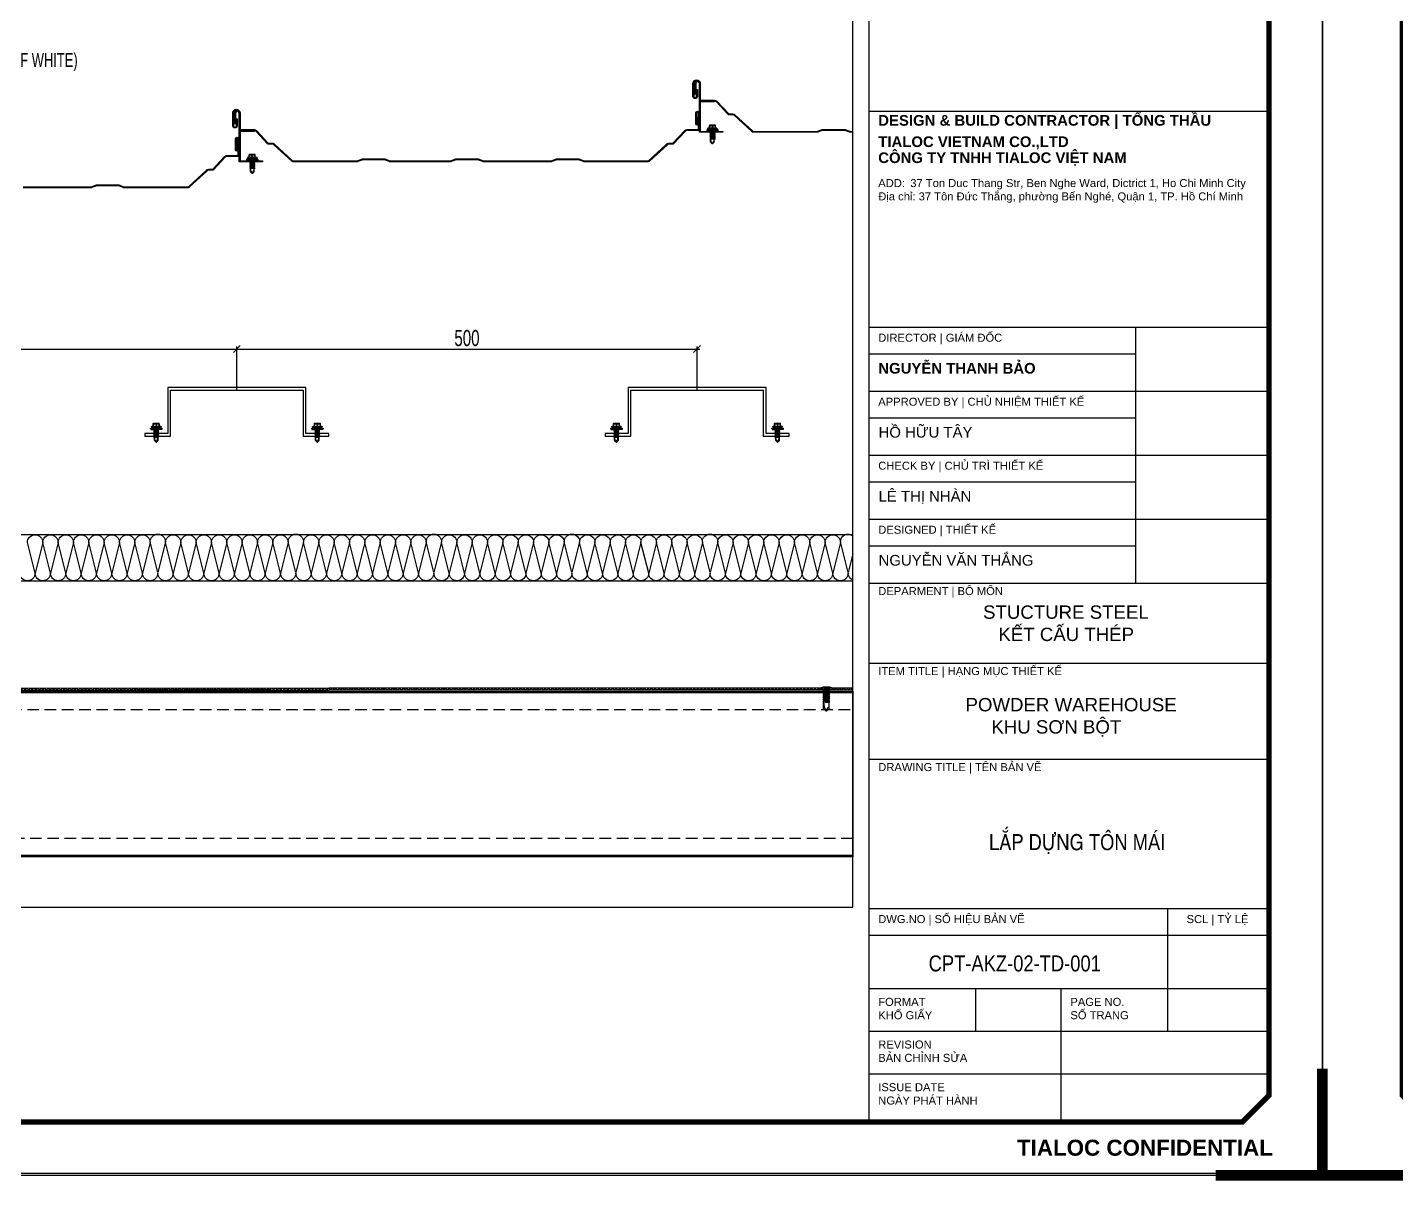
# Model space of a CAD drawing. Header units: inches. Extents: x 340055 to 349452, y -34649 to -30845.
# Drawn here: x 342519.6 to 342817.2, y -32250.6 to -31999.9 of the extents above; entities that cross this region are included whole.
import ezdxf
from ezdxf.enums import TextEntityAlignment as Align

# ---------------------------------------------------------------- set-up
doc = ezdxf.new("R2010")
doc.units = ezdxf.units.IN
doc.header["$MEASUREMENT"] = 0
doc.linetypes.add('HIDDEN', pattern=[0.375, 0.25, -0.125])
for name, color, linetype in [('0 @ 1', 7, 'Continuous'), ('3', 3, 'Continuous'), ('FLAT BAR', 1, 'Continuous'), ('NET IN', 3, 'Continuous'), ('STRUCTURE', 1, 'Continuous')]:
    doc.layers.add(name, color=color, linetype=linetype)
doc.layers.add('Cover text', color=7, linetype='Continuous', true_color=0x52370f)
for name, color, linetype, lineweight in [('TEXT @ 1', 7, 'Continuous', 20), ('TL-TIILE BLOCK A2$0$TL-TITLE BLOCK - TEXT @ 1', 7, 'Continuous', 25), ('TL-TIILE BLOCK A2$0$TL-TITLE BLOCK 1', 7, 'Continuous', 50), ('TL-TIILE BLOCK A2$0$TL-TITLE BLOCK 2', 7, 'Continuous', 25)]:
    doc.layers.add(name, color=color, linetype=linetype, lineweight=lineweight)
doc.styles.add('ST1H', font='vnshxh.shx', dxfattribs={"width": 0.7})
doc.styles.add('TIEU DE', font='', dxfattribs={"width": 0.8})
doc.styles.add('TL-TIILE BLOCK A2$0$MEP-TEXT T.BLOCK 1', font='arial.ttf', dxfattribs={"height": 1.5})
doc.styles.add('TL-TIILE BLOCK A2$0$MEP-TEXT T.BLOCK 2', font='arial.ttf')
doc.styles.add('TL-TIILE BLOCK A2$0$MEP-TEXT T.BLOCK 3', font='arial.ttf', dxfattribs={"height": 3})
doc.styles.get('TIEU DE').set_extended_font_data('.VnArial NarrowH')
doc.dimstyles.new('5', dxfattribs={"dimtxt": 3.5, "dimasz": 1.5, "dimexe": 0.6, "dimexo": 0, "dimtad": 1, "dimdec": 0, "dimlfac": 5, "dimzin": 0, "dimdsep": 46, "dimtxsty": 'ST1H', "dimblk": 'OBLIQUE', "dimcen": 1, "dimdle": 0.6, "dimclrd": 8, "dimclre": 8, "dimclrt": 3, "dimadec": 0, "dimazin": 0, "dimtfac": 1, "dimtdec": 0, "dimtix": 1, "dimtofl": 0, "dimtmove": 0, "dimatfit": 3, "dimfxl": 0, "dimtolj": 1, "dimtzin": 0, "dimlwd": -1, "dimlwe": -1, "dimarcsym": 0})

# ---------------------------------------------------------------- blocks, each defined once
blk = doc.blocks.new('kt kien truc 1')
at = {"layer": 'Defpoints', "color": 8}
blk.add_lwpolyline([(0, 0), (594, 0), (594, 420), (0, 420)], close=True, dxfattribs=at)
at = {"layer": 'Defpoints', "color": 8, "const_width": 2}
for points in [[(0, 20), (0, 0), (20, 0)], [(594, 20), (594, 0), (574, 0)]]:
    blk.add_lwpolyline(points, dxfattribs=at)
at = {"layer": 'TL-TIILE BLOCK A2$0$TL-TITLE BLOCK 1', "const_width": 1}
blk.add_lwpolyline([(20, 10), (579, 10), (584, 15), (584, 405), (579, 410), (20, 410), (15, 405), (15, 15)], close=True, dxfattribs=at)
at = {"layer": 'TL-TIILE BLOCK A2$0$TL-TITLE BLOCK 2'}
for p, q in [((509, 410), (509, 10)), ((509, 199.5), (584, 199.5)), ((509, 159), (584, 159)), ((559, 159), (559, 111)), ((509, 154), (559, 154)), ((509, 147), (584, 147)), ((509, 142), (559, 142)), ((509, 135), (584, 135)), ((509, 130), (559, 130)), ((509, 123), (584, 123)), ((509, 118), (559, 118)), ((509, 111), (584, 111)), ((509, 96), (584, 96)), ((509, 78), (584, 78)), ((509, 50), (584, 50)), ((565, 50), (565, 27)), ((509, 45), (584, 45)), ((509, 35), (584, 35)), ((529, 35), (529, 27)), ((545, 35), (545, 10)), ((509, 27), (584, 27)), ((509, 19), (584, 19))]:
    blk.add_line(p, q, dxfattribs=at)
at = {"layer": '0 @ 1', "attachment_point": 1}
for s, width, insert, char_height, style in [('\\pt10;{\\fArial|b1|i0|c0|p34;NGUYỄN THANH BẢO}', 32.1571, (510.79, 152.31), 2, 'TL-TIILE BLOCK A2$0$MEP-TEXT T.BLOCK 2'), ('\\pt15;{\\fArial|b1|i0|c0|p34;TIALOC CONFIDENTIAL}', 49.3859, (536.78, 6.67), 3, 'TL-TIILE BLOCK A2$0$MEP-TEXT T.BLOCK 3')]:
    blk.add_mtext_dynamic_manual_height_columns(s, width=width, gutter_width=12.5, heights=[0], dxfattribs=dict(at, insert=insert, char_height=char_height, style=style))
at = {"layer": 'TEXT @ 1', "attachment_point": 1, "style": 'TL-TIILE BLOCK A2$0$MEP-TEXT T.BLOCK 1'}
for s, width, insert, char_height in [('{\\C1;HỒ HỮU TÂY}', 50.8254, (510.84, 140.31), 2), ('{\\C1;LÊ THỊ NHÀN}', 50.8254, (510.84, 128.31), 2), ('{\\C1;NGUYỄN VĂN THẮNG}', 50.8254, (510.84, 116.31), 2), ('\\pi10.02899;{\\C1;STUCTURE STEEL \\P\\pi12.90587;KẾT CẤU THÉP}', 50.8254, (520.39, 106.84), 2.5), ('\\pi10.78205;{\\C1;POWDER WAREHOUSE\\P     KHU SƠN BỘT}', 64.0147, (516.35, 89.49), 2.5)]:
    blk.add_mtext_dynamic_manual_height_columns(s, width=width, gutter_width=15, heights=[0], dxfattribs=dict(at, insert=insert, char_height=char_height))
at = {"layer": 'TL-TIILE BLOCK A2$0$TL-TITLE BLOCK - TEXT @ 1', "attachment_point": 1}
for s, width, insert, char_height, style in [('{\\fArial|b1|i0|c0|p34;DESIGN & BUILD CONTRACTOR | TỔNG THẦU}', 66.5482, (510.78, 198.79), 2, 'TL-TIILE BLOCK A2$0$MEP-TEXT T.BLOCK 2'), ('{\\fArial|b1|i0|c0|p34;TIALOC VIETNAM CO.,LTD}', 66.5482, (510.78, 194.79), 2, 'TL-TIILE BLOCK A2$0$MEP-TEXT T.BLOCK 2'), ('{\\fArial|b1|i0|c0|p34;CÔNG TY TNHH TIALOC VIỆT NAM}', 66.5482, (510.78, 191.79), 2, 'TL-TIILE BLOCK A2$0$MEP-TEXT T.BLOCK 2'), ('ADD:^I37 Ton Duc Thang Str, Ben Nghe Ward, Dictrict 1, Ho Chi Minh City ', 70.4569, (510.78, 186.79), 1.5, 'TL-TIILE BLOCK A2$0$MEP-TEXT T.BLOCK 1'), ('Địa chỉ: 37 Tôn Đức Thắng, phường Bến Nghé, Quận 1, TP. Hồ Chí Minh', 70.522, (510.78, 184.29), 1.5, 'TL-TIILE BLOCK A2$0$MEP-TEXT T.BLOCK 1'), ('DIRECTOR | GIÁM ĐỐC', 57.2397, (510.78, 157.79), 1.5, 'TL-TIILE BLOCK A2$0$MEP-TEXT T.BLOCK 1'), ('APPROVED BY | CHỦ NHIỆM THIẾT KẾ', 57.2397, (510.78, 145.79), 1.5, 'TL-TIILE BLOCK A2$0$MEP-TEXT T.BLOCK 1'), ('CHECK BY | CHỦ TRÌ THIẾT KẾ', 50.8254, (510.78, 133.79), 1.5, 'TL-TIILE BLOCK A2$0$MEP-TEXT T.BLOCK 1'), ('DESIGNED | THIẾT KẾ', 44.9979, (510.78, 121.79), 1.5, 'TL-TIILE BLOCK A2$0$MEP-TEXT T.BLOCK 1'), ('DEPARMENT | BỘ MÔN', 63.0963, (510.78, 110.29), 1.5, 'TL-TIILE BLOCK A2$0$MEP-TEXT T.BLOCK 1'), ('ITEM TITLE | HẠNG MỤC THIẾT KẾ', 63.0963, (510.78, 95.29), 1.5, 'TL-TIILE BLOCK A2$0$MEP-TEXT T.BLOCK 1'), ('DRAWING TITLE | TÊN BẢN VẼ', 63.0963, (510.78, 77.29), 1.5, 'TL-TIILE BLOCK A2$0$MEP-TEXT T.BLOCK 1'), ('DWG.NO | SỐ HIỆU BẢN VẼ', 37.618, (510.78, 48.79), 1.5, 'TL-TIILE BLOCK A2$0$MEP-TEXT T.BLOCK 1'), ('SCL | TỶ LỆ', 37.618, (568.56, 48.79), 1.5, 'TL-TIILE BLOCK A2$0$MEP-TEXT T.BLOCK 1'), ('FORMAT', 21.1246, (510.78, 33.27), 1.5, 'TL-TIILE BLOCK A2$0$MEP-TEXT T.BLOCK 1'), ('KHỔ GIẤY', 31.0296, (510.78, 30.77), 1.5, 'TL-TIILE BLOCK A2$0$MEP-TEXT T.BLOCK 1'), ('SỐ TRANG', 31.0296, (546.78, 30.77), 1.5, 'TL-TIILE BLOCK A2$0$MEP-TEXT T.BLOCK 1'), ('PAGE NO.', 21.1246, (546.78, 33.27), 1.5, 'TL-TIILE BLOCK A2$0$MEP-TEXT T.BLOCK 1'), ('REVISION', 21.1246, (510.78, 25.27), 1.5, 'TL-TIILE BLOCK A2$0$MEP-TEXT T.BLOCK 1'), ('BẢN CHỈNH SỬA', 31.0296, (510.78, 22.77), 1.5, 'TL-TIILE BLOCK A2$0$MEP-TEXT T.BLOCK 1'), ('ISSUE DATE', 21.1246, (510.78, 17.27), 1.5, 'TL-TIILE BLOCK A2$0$MEP-TEXT T.BLOCK 1'), ('NGÀY PHÁT HÀNH', 31.0296, (510.78, 14.77), 1.5, 'TL-TIILE BLOCK A2$0$MEP-TEXT T.BLOCK 1')]:
    blk.add_mtext_dynamic_manual_height_columns(s, width=width, gutter_width=15, heights=[0], dxfattribs=dict(at, insert=insert, char_height=char_height, style=style))
blk = doc.blocks.new('A$C440D491C')
at = {"layer": 'STRUCTURE', "color": 1, "linetype": 'Continuous'}
for p, q in [((0, 23.5), (19.1, 23.6)), ((12.9, 26.2), (6.3, 26.2)), ((6.7, 22.3), (6.7, 23.6)), ((9.6, 23.6), (7.9, 26.2)), ((9.6, 23.6), (9.6, 26.2)), ((9.6, 23.6), (11.3, 26.2)), ((12.5, 22.1), (12.5, 23.6)), ((6.1, 11.7), (6.7, 12.1)), ((6.7, 11.2), (6.1, 11.7)), ((7, 11.7), (6.1, 11.7)), ((6.1, 10.8), (6.7, 11.2)), ((6.7, 10.4), (6.1, 10.8)), ((6.9, 10.8), (6.1, 10.8)), ((6.1, 10), (6.7, 10.4)), ((6.9, 10), (6.1, 10)), ((6.7, 9.6), (6.1, 10)), ((6.6, 2.7), (6.6, 9.6)), ((9.4, 0.1), (6.6, 2.7)), ((12.5, 11.9), (6.7, 12.1)), ((6.7, 12.1), (12.5, 11.9)), ((6.7, 11.2), (6.9, 11.2)), ((6.9, 11.2), (6.7, 11.2)), ((6.9, 10.4), (6.7, 10.4)), ((6.7, 10.4), (6.9, 10.4)), ((7, 9.5), (6.7, 9.6)), ((7.7, 4.3), (6.9, 11.4)), ((13.1, 11.5), (7.8, 11.6)), ((7.9, 11.2), (12.5, 11.1)), ((12.5, 11.1), (7.9, 11.2)), ((13.1, 10.6), (8, 10.8)), ((12.5, 10.2), (8.2, 10.4)), ((8.2, 10.4), (12.5, 10.2)), ((9.5, 0.4), (8.2, 2.9)), ((13.1, 9.8), (8.6, 9.9)), ((12.5, 9.4), (9.2, 9.5)), ((10.8, 3.6), (9.4, 0.1)), ((12.6, 2.8), (9.9, 0.1)), ((12.6, 2.8), (12, 3.6)), ((12.5, 11.9), (13.1, 11.5)), ((13.1, 11.5), (12.5, 11.1)), ((12.5, 11.1), (13.1, 10.7)), ((13.1, 10.7), (12.5, 10.2)), ((12.5, 10.2), (13.1, 9.8)), ((13.1, 9.8), (12.5, 9.4)), ((12.6, 2.8), (12.6, 9.5))]:
    blk.add_line(p, q, dxfattribs=at)
for points in [[(6.1, 21.9), (6.7, 22.3), (12.5, 22.1), (13.1, 21.7), (12.5, 21.3), (6.7, 21.4), (6.1, 21.9), (13.1, 21.7)], [(6.1, 21), (6.7, 21.4), (12.5, 21.3), (13.1, 20.8), (12.5, 20.4), (6.7, 20.6), (6.1, 21), (13.1, 20.8)], [(6.1, 20.2), (6.7, 20.6), (12.5, 20.4), (13.1, 20), (12.5, 19.6), (6.7, 19.7), (6.1, 20.2), (13.1, 20)], [(6.1, 19.3), (6.7, 19.7), (12.5, 19.6), (13.1, 19.1), (12.5, 18.7), (6.7, 18.9), (6.1, 19.3), (13.1, 19.1)], [(6.1, 18.5), (6.7, 18.9), (12.5, 18.7), (13.1, 18.3), (12.5, 17.9), (6.7, 18), (6.1, 18.5), (13.1, 18.3)], [(6.1, 17.6), (6.7, 18), (12.5, 17.9), (13.1, 17.4), (12.5, 17), (6.7, 17.2), (6.1, 17.6), (13.1, 17.4)], [(6.1, 16.8), (6.7, 17.2), (12.5, 17), (13.1, 16.6), (12.5, 16.2), (6.7, 16.3), (6.1, 16.8), (13.1, 16.6)], [(6.1, 15.9), (6.7, 16.3), (12.5, 16.2), (13.1, 15.7), (12.5, 15.3), (6.7, 15.5), (6.1, 15.9), (13.1, 15.7)], [(6.1, 15.1), (6.7, 15.5), (12.5, 15.3), (13.1, 14.9), (12.5, 14.5), (6.7, 14.6), (6.1, 15.1), (13.1, 14.9)], [(6.3, 26.2), (9.6, 23.6), (12.9, 26.2)], [(6.1, 14.2), (6.7, 14.6), (12.5, 14.5), (13.1, 14), (12.5, 13.6), (6.7, 13.8), (6.1, 14.2), (13.1, 14)], [(6.1, 13.4), (6.7, 13.8), (12.5, 13.6), (13.1, 13.2), (12.5, 12.8), (6.7, 12.9), (6.1, 13.4), (13.1, 13.2)], [(6.1, 12.5), (6.7, 12.9), (12.5, 12.8), (13.1, 12.3), (12.5, 11.9), (6.7, 12.1), (6.1, 12.5), (13.1, 12.3)]]:
    blk.add_lwpolyline(points, dxfattribs=at)
for start, end in [(101.0951, 123.9481), (56.2526, 78.9049)]:
    blk.add_arc((9.6, 9.3), 17.2, start, end, dxfattribs=at)
at = {"layer": 'STRUCTURE', "color": 1, "linetype": 'Continuous', "extrusion": (0, 0, -1)}
for centre, major_axis, start_param, end_param in [((7.4, 11.3), (-0.374, 0.374), 5.774072, 8.509369), ((10.3, 4.4), (-1.86, 1.86), 4.867001, 5.457307), ((10.2, 11.5), (1.63, 1.63), 2.817972, 3.844018), ((9.6, 0.4), (-0.28, 0.28), 3.25484, 4.542788), ((11.4, 3.2), (-0.498, 0.498), 6.092665, 8.018355)]:
    blk.add_ellipse(centre, major_axis=major_axis, ratio=1, start_param=start_param, end_param=end_param, dxfattribs=at)
blk = doc.blocks.new('Short_Self_drilling')
at = {"layer": 'STRUCTURE', "color": 1, "linetype": 'Continuous'}
for p, q in [((6.4, 1.7), (-6.4, 1.7)), ((5.1, 3.8), (-5.1, 3.8)), ((-2.6, 2.9), (-5.1, 2.9)), ((-3.4, 3.8), (-3.4, 6.8)), ((3, 7.2), (-3, 7.2)), ((2.6, 2.9), (-2.6, 2.9)), ((-2.1, 2.8), (-2.1, 2.9)), ((6.3, 0), (0, 0)), ((2.2, 2.8), (2.2, 2.9)), ((2.2, -0.5), (2.2, 0)), ((5.1, 2.9), (2.6, 2.9)), ((3.4, 3.8), (3.4, 6.8)), ((3, -1.2), (-2.7, -0.2)), ((3, -2.7), (-2.7, -1.8)), ((3, -4.2), (-2.7, -3.3)), ((3, -5.8), (-2.7, -4.8)), ((3, -7.3), (-2.7, -6.3)), ((-1.9, -8), (-2.7, -7.9)), ((-2.1, -1.4), (-2.1, -0.9)), ((-2.1, -2.9), (-2.1, -2.4)), ((-2.1, -4.4), (-2.1, -3.9)), ((-2.1, -6), (-2.1, -5.4)), ((-2.1, -7.5), (-2.1, -7)), ((-2.1, -12.3), (-2.1, -8.5)), ((3, -8.8), (-1.1, -8.1)), ((2.1, -12.3), (2.1, -9.1)), ((2.2, -2), (2.2, -1.5)), ((2.2, -3.6), (2.2, -3)), ((2.2, -5.1), (2.2, -4.6)), ((2.2, -6.6), (2.2, -6.1)), ((2.2, -8.1), (2.2, -7.6))]:
    blk.add_line(p, q, dxfattribs=at)
blk.add_lwpolyline([(6.4, 1.3), (6.4, 1.7), (2.1, 2.8), (-2.1, 2.8), (-6.4, 1.7), (-6.4, 1.3)], close=True, dxfattribs=at)
for points in [[(-6.4, 1.3, -0.088869), (-6.3, 0), (0, 0)], [(-0.1, 3.8), (-0.3, 6.2, 0.338878), (-3.1, 6.2), (-3.3, 3.8)], [(3.3, 3.8), (3.1, 6.2, 0.338878), (0.3, 6.2), (0.1, 3.8)], [(2.1, -12.3), (0.2, -14.2, -0.333596), (-0.2, -14.2), (-2.1, -12.3)], [(-0.1, -14), (-1, -12.2, -0.148657), (-1.4, -11.2), (-2, -7.7, -0.815006), (-1.2, -7.8, 0.150833), (-0.8, -8.7)], [(2.1, -12.3), (1.7, -11.7, 0.52242), (0.9, -11.7), (-0.2, -14.2)]]:
    blk.add_lwpolyline(points, format="xyb", dxfattribs=at)
for points in [[(3, -1.2), (2.2, -1.5), (-2.1, -0.8), (-2.7, -0.2), (-2.4, 0)], [(3, -2.7), (2.2, -3), (-2.1, -2.4), (-2.7, -1.8), (-2.1, -1.4), (2.2, -2), (3, -2.7)], [(3, -4.2), (2.2, -4.6), (-2.1, -3.9), (-2.7, -3.3), (-2.1, -2.9), (2.2, -3.6), (3, -4.2)], [(3, -5.8), (2.2, -6.1), (-2.1, -5.4), (-2.7, -4.8), (-2.1, -4.4), (2.2, -5.1), (3, -5.8)], [(3, -7.3), (2.2, -7.6), (-2.1, -7), (-2.7, -6.3), (-2.1, -6), (2.2, -6.6), (3, -7.3)], [(-1.8, -8.5), (-2.1, -8.5), (-2.7, -7.9), (-2.1, -7.5), (-1.8, -7.5)], [(-1.3, -7.6), (2.2, -8.1), (3, -8.8)], [(-1.2, 0), (2.2, -0.5), (3, -1.2)], [(3, -8.8), (2.2, -9.1), (-0.8, -8.7)]]:
    blk.add_lwpolyline(points, dxfattribs=at)
for centre, radius, start, end in [((-5, 3.3), 0.455, 109.7949, 250.2674), ((-3, 6.8), 0.429, 90.0311, 180.0311), ((3, 6.8), 0.429, 0.0311, 90.0311), ((5.1, 3.3), 0.435, 279.7276, 80.3347), ((10, 0.2), 3.74, 162.2963, 182.6103)]:
    blk.add_arc(centre, radius, start, end, dxfattribs=at)
blk = doc.blocks.new('_Oblique')
at = {"color": 0, "linetype": 'ByBlock', "lineweight": -2}
blk.add_line((-0.5, -0.5), (0.5, 0.5), dxfattribs=at)
blk = doc.blocks.new('*D750')
at = {"color": 8, "transparency": 16777216}
for p, q in [((342464.54, -32069.83), (342565.74, -32069.83)), ((342465.14, -32078.78), (342465.14, -32069.23)), ((342565.14, -32078.78), (342565.14, -32069.23))]:
    blk.add_line(p, q, dxfattribs=at)
at = {"layer": 'Defpoints', "color": 0, "transparency": 16777216}
for p in [(342565.14, -32069.83), (342465.14, -32078.78), (342565.14, -32078.78)]:
    blk.add_point(p, dxfattribs=at)
at = {"color": 8, "transparency": 16777216, "xscale": 1.5, "yscale": 1.5, "zscale": 1.5, "rotation": 180}
blk.add_blockref('_Oblique', (342465.14, -32069.83), dxfattribs=at)
at = {"color": 8, "transparency": 16777216, "xscale": 1.5, "yscale": 1.5, "zscale": 1.5}
blk.add_blockref('_Oblique', (342565.14, -32069.83), dxfattribs=at)
at = {"color": 3, "transparency": 16777216, "insert": (342515.14, -32067.45), "char_height": 3.5, "attachment_point": 5, "style": 'ST1H'}
blk.add_mtext('\\A1;500', dxfattribs=at)
blk = doc.blocks.new('*D751')
at = {"color": 8, "transparency": 16777216}
for p, q in [((342564.54, -32069.83), (342665.74, -32069.83)), ((342565.14, -32078.78), (342565.14, -32069.23)), ((342665.14, -32078.78), (342665.14, -32069.23))]:
    blk.add_line(p, q, dxfattribs=at)
at = {"layer": 'Defpoints', "color": 0, "transparency": 16777216}
for p in [(342665.14, -32069.83), (342565.14, -32078.78), (342665.14, -32078.78)]:
    blk.add_point(p, dxfattribs=at)
at = {"color": 8, "transparency": 16777216, "xscale": 1.5, "yscale": 1.5, "zscale": 1.5, "rotation": 180}
blk.add_blockref('_Oblique', (342565.14, -32069.83), dxfattribs=at)
at = {"color": 8, "transparency": 16777216, "xscale": 1.5, "yscale": 1.5, "zscale": 1.5}
blk.add_blockref('_Oblique', (342665.14, -32069.83), dxfattribs=at)
at = {"color": 3, "transparency": 16777216, "insert": (342615.14, -32067.45), "char_height": 3.5, "attachment_point": 5, "style": 'ST1H'}
blk.add_mtext('\\A1;500', dxfattribs=at)

msp = doc.modelspace()

# ---------------------------------------------------------------- hatches: boundary and pattern name
at = {"true_color": 0xf2ee0d}
h = msp.add_hatch(dxfattribs=at)
h.set_pattern_fill('ANSI37,_O', color=2, scale=4.363636, angle=-11.415779)
h.set_pattern_definition([(45.00416636, (-12179.2972, 7260.6172), (-0.3857226534, 0.3856665604), []), (135.00416636, (-12179.2972, 7260.6172), (-0.3856665604, -0.3857226534), [])])
h.paths.add_polyline_path([(342698.9623, -32143.8463), (342698.9623, -32143.5079), (342129.6243, -32143.8444), (342129.6243, -32144.2081)])

# ---------------------------------------------------------------- linework, layer by layer
at = {"color": 3, "ltscale": 15}
for points in [[(342698.9623, -32022.6984), (342698.4143, -32022.6984, -0.09541457), (342698.2658, -32022.6698), (342697.4088, -32022.327, 0.09541457), (342697.2603, -32022.2984), (342692.4143, -32022.2984, 0.09541457), (342692.2658, -32022.327), (342691.4088, -32022.6698, -0.09541457), (342691.2603, -32022.6984), (342677.3473, -32022.6984, -0.24658476), (342677.0181, -32022.5255), (342673.2565, -32019.0713, 0.24658476), (342672.9273, -32018.8984), (342672.1109, -32018.8984, -0.20759646), (342671.8187, -32018.7717), (342669.2559, -32016.0318, 0.20759646), (342668.9637, -32015.9051), (342665.8373, -32015.9051, -0.41421356), (342665.6373, -32015.7051), (342665.6373, -32012.1008, 1), (342664.4373, -32012.1008), (342664.4373, -32014.9856, 0.564916), (342665.0322, -32014.9856), (342665.0322, -32013.3933), (342665.236, -32013.3933), (342665.236, -32014.9856, -0.73793199), (342664.2386, -32014.9856), (342664.2373, -32012.1008, -1), (342665.8373, -32012.1008), (342665.8373, -32015.7051), (342668.9637, -32015.7051, -0.20759646), (342669.4019, -32015.8952), (342671.9648, -32018.635, 0.20759646), (342672.1109, -32018.6984), (342672.9273, -32018.6984, -0.24658476), (342673.4212, -32018.9578), (342677.1827, -32022.4119, 0.24658476), (342677.3473, -32022.4984), (342691.2603, -32022.4984, 0.09541457), (342691.3345, -32022.4841), (342692.1915, -32022.1413, -0.09541457), (342692.4143, -32022.0984), (342697.2603, -32022.0984, -0.09541457), (342697.4831, -32022.1413), (342698.3401, -32022.4841, 0.09541457), (342698.4143, -32022.4984), (342698.9623, -32022.4984)], [(342518.7143, -32034.5459), (342533.4603, -32034.5459, 0.09541457), (342533.5345, -32034.5316), (342534.3915, -32034.1888, -0.09541457), (342534.6143, -32034.1459), (342539.4603, -32034.1459, -0.09541457), (342539.6831, -32034.1888), (342540.5401, -32034.5316, 0.09541457), (342540.6143, -32034.5459), (342554.5273, -32034.5459, 0.24658476), (342554.6919, -32034.4594), (342558.4534, -32031.0052, -0.24658476), (342558.9473, -32030.7459), (342559.7637, -32030.7459, 0.20759646), (342559.9098, -32030.6825), (342562.4727, -32027.9427, -0.20759646), (342562.9109, -32027.7526), (342565.4373, -32027.7526), (342565.4373, -32024.1459, 1), (342565.0373, -32024.1459), (342565.0373, -32026.545, 1), (342565.1509, -32026.545, -0.06733073), (342565.0501, -32025.9253), (342565.0501, -32025.1015), (342565.2373, -32025.1015), (342565.2373, -32025.9164, 0.03910332), (342565.3509, -32026.545, -1), (342564.8373, -32026.545), (342564.8373, -32024.1459, -1), (342565.6373, -32024.1459), (342565.6373, -32027.7526, -0.41421356), (342565.4373, -32027.9526), (342562.9109, -32027.9526, 0.20759646), (342562.6187, -32028.0793), (342560.0559, -32030.8191, -0.20759646), (342559.7637, -32030.9459), (342558.9473, -32030.9459, 0.24658476), (342558.6181, -32031.1188), (342554.8565, -32034.573, -0.24658476), (342554.5273, -32034.7459), (342540.6143, -32034.7459, -0.09541457), (342540.4658, -32034.7173), (342539.6088, -32034.3745, 0.09541457), (342539.4603, -32034.3459), (342534.6143, -32034.3459, 0.09541457), (342534.4658, -32034.3745), (342533.6088, -32034.7173, -0.09541457), (342533.4603, -32034.7459), (342518.7143, -32034.7459, -0.09541457)]]:
    msp.add_lwpolyline(points, format="xyb", dxfattribs=at)
msp.add_lwpolyline([(342568.9637, -32022.3003), (342565.8373, -32022.3003, -0.41421356), (342565.6373, -32022.1003), (342565.6373, -32018.4961, 1), (342564.4373, -32018.4961), (342564.4373, -32021.3808, 0.564916), (342565.0322, -32021.3808), (342565.0322, -32019.7886), (342565.236, -32019.7886), (342565.236, -32021.3808, -0.73793199), (342564.2386, -32021.3808), (342564.2373, -32018.4961, -1), (342565.8373, -32018.4961), (342565.8373, -32022.1003), (342568.9637, -32022.1003, -0.20759646), (342569.4019, -32022.2905), (342571.9648, -32025.0303, 0.20759646), (342572.1109, -32025.0937), (342572.9273, -32025.0937, -0.24658476), (342573.4212, -32025.353), (342577.1827, -32028.8072, 0.24658476), (342577.3473, -32028.8937), (342591.2603, -32028.8937, 0.09541457), (342591.3345, -32028.8794), (342592.1915, -32028.5366, -0.09541457), (342592.4143, -32028.4937), (342597.2603, -32028.4937, -0.09541457), (342597.4831, -32028.5366), (342598.3401, -32028.8794, 0.09541457), (342598.4143, -32028.8937), (342611.5603, -32028.8937, 0.09541457), (342611.6345, -32028.8794), (342612.4915, -32028.5366, -0.09541457), (342612.7143, -32028.4937), (342617.5603, -32028.4937, -0.09541457), (342617.7831, -32028.5366), (342618.6401, -32028.8794, 0.09541457), (342618.7143, -32028.8937), (342633.4603, -32028.8937, 0.09541457), (342633.5345, -32028.8794), (342634.3915, -32028.5366, -0.09541457), (342634.6143, -32028.4937), (342639.4603, -32028.4937, -0.09541457), (342639.6831, -32028.5366), (342640.5401, -32028.8794, 0.09541457), (342640.6143, -32028.8937), (342654.5273, -32028.8937, 0.24658476), (342654.6919, -32028.8072), (342658.4534, -32025.353, -0.24658476), (342658.9473, -32025.0937), (342659.7637, -32025.0937, 0.20759646), (342659.9098, -32025.0303), (342662.4727, -32022.2905, -0.20759646), (342662.9109, -32022.1003), (342665.4373, -32022.1003), (342665.4373, -32018.4937, 1), (342665.0373, -32018.4937), (342665.0373, -32020.8928, 1), (342665.1509, -32020.8928, -0.06733073), (342665.0501, -32020.2731), (342665.0501, -32019.4493), (342665.2373, -32019.4493), (342665.2373, -32020.2642, 0.03910332), (342665.3509, -32020.8928, -1), (342664.8373, -32020.8928), (342664.8373, -32018.4937, -1), (342665.6373, -32018.4937), (342665.6373, -32022.1003, -0.41421356), (342665.4373, -32022.3003), (342662.9109, -32022.3003, 0.20759646), (342662.6187, -32022.4271), (342660.0559, -32025.1669, -0.20759646), (342659.7637, -32025.2937), (342658.9473, -32025.2937, 0.24658476), (342658.6181, -32025.4666), (342654.8565, -32028.9208, -0.24658476), (342654.5273, -32029.0937), (342640.6143, -32029.0937, -0.09541457), (342640.4658, -32029.065), (342639.6088, -32028.7223, 0.09541457), (342639.4603, -32028.6937), (342634.6143, -32028.6937, 0.09541457), (342634.4658, -32028.7223), (342633.6088, -32029.065, -0.09541457), (342633.4603, -32029.0937), (342618.7143, -32029.0937, -0.09541457), (342618.5658, -32029.065), (342617.7088, -32028.7223, 0.09541457), (342617.5603, -32028.6937), (342612.7143, -32028.6937, 0.09541457), (342612.5658, -32028.7223), (342611.7088, -32029.065, -0.09541457), (342611.5603, -32029.0937), (342598.4143, -32029.0937, -0.09541457), (342598.2658, -32029.065), (342597.4088, -32028.7223, 0.09541457), (342597.2603, -32028.6937), (342592.4143, -32028.6937, 0.09541457), (342592.2658, -32028.7223), (342591.4088, -32029.065, -0.09541457), (342591.2603, -32029.0937), (342577.3473, -32029.0937, -0.24658476), (342577.0181, -32028.9208), (342573.2565, -32025.4666, 0.24658476), (342572.9273, -32025.2937), (342572.1109, -32025.2937, -0.20759646), (342571.8187, -32025.1669), (342569.2559, -32022.4271, 0.20759646)], format="xyb", close=True, dxfattribs=at)
at = {"color": 8}
msp.add_lwpolyline([(342129.6243, -32120.1957), (342698.9623, -32120.1957), (342698.9623, -32110.1957), (342129.6243, -32110.1957)], close=True, dxfattribs=at)
at = {"color": 9, "ltscale": 0.5}
for points in [[(342519.6244, -32111.8623, -1), (342522.9578, -32111.8623), (342521.2911, -32118.529)], [(342526.2911, -32111.8623), (342524.6244, -32118.529), (342522.9578, -32111.8623, -1)], [(342526.2911, -32111.8623, -1), (342529.6244, -32111.8623), (342527.9578, -32118.529)], [(342529.6244, -32111.8623, -1), (342532.9578, -32111.8623), (342531.2911, -32118.529)], [(342536.2911, -32111.8623), (342534.6244, -32118.529), (342532.9578, -32111.8623, -1)], [(342536.2911, -32111.8623, -1), (342539.6244, -32111.8623), (342537.9578, -32118.529)], [(342539.6244, -32111.8623, -1), (342542.9578, -32111.8623), (342541.2911, -32118.529)], [(342546.2911, -32111.8623), (342544.6244, -32118.529), (342542.9578, -32111.8623, -1)], [(342546.286, -32111.7323, -1), (342549.6193, -32111.7323), (342547.9527, -32118.399)], [(342549.6244, -32111.8623, -1), (342552.9578, -32111.8623), (342551.2911, -32118.529)], [(342556.2911, -32111.8623), (342554.6244, -32118.529), (342552.9578, -32111.8623, -1)], [(342556.2911, -32111.8623, -1), (342559.6244, -32111.8623), (342557.9578, -32118.529)], [(342559.6244, -32111.8623, -1), (342562.9578, -32111.8623), (342561.2911, -32118.529)], [(342566.2911, -32111.8623), (342564.6244, -32118.529), (342562.9578, -32111.8623, -1)], [(342566.2911, -32111.8623, -1), (342569.6244, -32111.8623), (342567.9578, -32118.529)], [(342569.6244, -32111.8623, -1), (342572.9578, -32111.8623), (342571.2911, -32118.529)], [(342576.2911, -32111.8623), (342574.6244, -32118.529), (342572.9578, -32111.8623, -1)], [(342576.286, -32111.7323, -1), (342579.6193, -32111.7323), (342577.9527, -32118.399)], [(342579.6244, -32111.8623, -1), (342582.9578, -32111.8623), (342581.2911, -32118.529)], [(342586.2911, -32111.8623), (342584.6244, -32118.529), (342582.9578, -32111.8623, -1)], [(342586.2911, -32111.8623, -1), (342589.6244, -32111.8623), (342587.9578, -32118.529)], [(342589.6244, -32111.8623, -1), (342592.9578, -32111.8623), (342591.2911, -32118.529)], [(342596.2911, -32111.8623), (342594.6244, -32118.529), (342592.9578, -32111.8623, -1)], [(342596.2911, -32111.8623, -1), (342599.6244, -32111.8623), (342597.9578, -32118.529)], [(342599.6244, -32111.8623, -1), (342602.9578, -32111.8623), (342601.2911, -32118.529)], [(342606.2911, -32111.8623), (342604.6244, -32118.529), (342602.9578, -32111.8623, -1)], [(342606.286, -32111.7323, -1), (342609.6193, -32111.7323), (342607.9527, -32118.399)], [(342609.6244, -32111.8623, -1), (342612.9578, -32111.8623), (342611.2911, -32118.529)], [(342616.2911, -32111.8623), (342614.6244, -32118.529), (342612.9578, -32111.8623, -1)], [(342616.2911, -32111.8623, -1), (342619.6244, -32111.8623), (342617.9578, -32118.529)], [(342619.6244, -32111.8623, -1), (342622.9578, -32111.8623), (342621.2911, -32118.529)], [(342626.2911, -32111.8623), (342624.6244, -32118.529), (342622.9578, -32111.8623, -1)], [(342626.2911, -32111.8623, -1), (342629.6244, -32111.8623), (342627.9578, -32118.529)], [(342629.6244, -32111.8623, -1), (342632.9578, -32111.8623), (342631.2911, -32118.529)], [(342636.2911, -32111.8623), (342634.6244, -32118.529), (342632.9578, -32111.8623, -1)], [(342636.286, -32111.7323, -1), (342639.6193, -32111.7323), (342637.9527, -32118.399)], [(342639.6244, -32111.8623, -1), (342642.9578, -32111.8623), (342641.2911, -32118.529)], [(342646.2911, -32111.8623), (342644.6244, -32118.529), (342642.9578, -32111.8623, -1)], [(342646.2911, -32111.8623, -1), (342649.6244, -32111.8623), (342647.9578, -32118.529)], [(342649.6244, -32111.8623, -1), (342652.9578, -32111.8623), (342651.2911, -32118.529)], [(342656.2911, -32111.8623), (342654.6244, -32118.529), (342652.9578, -32111.8623, -1)], [(342656.2911, -32111.8623, -1), (342659.6244, -32111.8623), (342657.9578, -32118.529)], [(342659.6244, -32111.8623, -1), (342662.9578, -32111.8623), (342661.2911, -32118.529)], [(342666.2911, -32111.8623), (342664.6244, -32118.529), (342662.9578, -32111.8623, -1)], [(342666.286, -32111.7323, -1), (342669.6193, -32111.7323), (342667.9527, -32118.399)], [(342669.6244, -32111.8623, -1), (342672.9578, -32111.8623), (342671.2911, -32118.529)], [(342669.6244, -32111.8623, -1), (342672.9578, -32111.8623), (342671.2911, -32118.529)], [(342676.2911, -32111.8623), (342674.6244, -32118.529), (342672.9578, -32111.8623, -1)], [(342676.2911, -32111.8623), (342674.6244, -32118.529), (342672.9578, -32111.8623, -1)], [(342676.2911, -32111.8623, -1), (342679.6244, -32111.8623), (342677.9578, -32118.529)], [(342676.2911, -32111.8623, -1), (342679.6244, -32111.8623), (342677.9578, -32118.529)], [(342679.6244, -32111.8623, -1), (342682.9578, -32111.8623), (342681.2911, -32118.529)], [(342679.6244, -32111.8623, -1), (342682.9578, -32111.8623), (342681.2911, -32118.529)], [(342686.2911, -32111.8623), (342684.6244, -32118.529), (342682.9578, -32111.8623, -1)], [(342686.2911, -32111.8623), (342684.6244, -32118.529), (342682.9578, -32111.8623, -1)], [(342686.2911, -32111.8623, -1), (342689.6244, -32111.8623), (342687.9578, -32118.529)], [(342686.2911, -32111.8623, -1), (342689.6244, -32111.8623), (342687.9578, -32118.529)], [(342689.6244, -32111.8623, -1), (342692.9578, -32111.8623), (342691.2911, -32118.529)], [(342689.6244, -32111.8623, -1), (342692.9578, -32111.8623), (342691.2911, -32118.529)], [(342696.2911, -32111.8623), (342694.6244, -32118.529), (342692.9578, -32111.8623, -1)], [(342696.2911, -32111.8623), (342694.6244, -32118.529), (342692.9578, -32111.8623, -1)]]:
    msp.add_lwpolyline(points, format="xyb", close=True, dxfattribs=at)
for points in [[(342698.9623, -32114.3607), (342697.9527, -32118.399), (342696.286, -32111.7323, -0.62052678), (342698.9623, -32110.4062, -0.62052678)], [(342698.9623, -32114.3607), (342697.9527, -32118.399), (342696.286, -32111.7323, -0.62052678), (342698.9623, -32110.4062, -0.62052678)], [(342519.6244, -32120.1957, -0.41421356), (342517.9578, -32118.529, -1), (342514.6244, -32118.529, -1), (342511.2911, -32118.529, -1), (342507.9578, -32118.529)], [(342527.9578, -32118.529, -1), (342524.6244, -32118.529, -1), (342521.2911, -32118.529, -0.41421356), (342519.6244, -32120.1957, -0.41421356)], [(342537.9578, -32118.529, -1), (342534.6244, -32118.529, -1), (342531.2911, -32118.529, -1), (342527.9578, -32118.529)], [(342549.6244, -32120.1957, -0.41421356), (342547.9578, -32118.529, -1), (342544.6244, -32118.529, -1), (342541.2911, -32118.529, -1), (342537.9578, -32118.529)], [(342557.9578, -32118.529, -1), (342554.6244, -32118.529, -1), (342551.2911, -32118.529, -0.41421356), (342549.6244, -32120.1957, -0.41421356)], [(342567.9578, -32118.529, -1), (342564.6244, -32118.529, -1), (342561.2911, -32118.529, -1), (342557.9578, -32118.529)], [(342579.6244, -32120.1957, -0.41421356), (342577.9578, -32118.529, -1), (342574.6244, -32118.529, -1), (342571.2911, -32118.529, -1), (342567.9578, -32118.529)], [(342587.9578, -32118.529, -1), (342584.6244, -32118.529, -1), (342581.2911, -32118.529, -0.41421356), (342579.6244, -32120.1957, -0.41421356)], [(342597.9578, -32118.529, -1), (342594.6244, -32118.529, -1), (342591.2911, -32118.529, -1), (342587.9578, -32118.529)], [(342609.6244, -32120.1957, -0.41421356), (342607.9578, -32118.529, -1), (342604.6244, -32118.529, -1), (342601.2911, -32118.529, -1), (342597.9578, -32118.529)], [(342617.9578, -32118.529, -1), (342614.6244, -32118.529, -1), (342611.2911, -32118.529, -0.41421356), (342609.6244, -32120.1957, -0.41421356)], [(342627.9578, -32118.529, -1), (342624.6244, -32118.529, -1), (342621.2911, -32118.529, -1), (342617.9578, -32118.529)], [(342639.6244, -32120.1957, -0.41421356), (342637.9578, -32118.529, -1), (342634.6244, -32118.529, -1), (342631.2911, -32118.529, -1), (342627.9578, -32118.529)], [(342647.9578, -32118.529, -1), (342644.6244, -32118.529, -1), (342641.2911, -32118.529, -0.41421356), (342639.6244, -32120.1957, -0.41421356)], [(342657.9578, -32118.529, -1), (342654.6244, -32118.529, -1), (342651.2911, -32118.529, -1), (342647.9578, -32118.529)], [(342669.6244, -32120.1957, -0.41421356), (342667.9578, -32118.529, -1), (342664.6244, -32118.529, -1), (342661.2911, -32118.529, -1), (342657.9578, -32118.529)], [(342677.9578, -32118.529, -1), (342674.6244, -32118.529, -1), (342671.2911, -32118.529, -0.41421356), (342669.6244, -32120.1957, -0.41421356)], [(342677.9578, -32118.529, -1), (342674.6244, -32118.529, -1), (342671.2911, -32118.529, -0.41421356), (342669.6244, -32120.1957, -0.41421356)], [(342687.9578, -32118.529, -1), (342684.6244, -32118.529, -1), (342681.2911, -32118.529, -1), (342677.9578, -32118.529)], [(342687.9578, -32118.529, -1), (342684.6244, -32118.529, -1), (342681.2911, -32118.529, -1), (342677.9578, -32118.529)], [(342698.9623, -32120.0585, -0.29901911), (342697.9578, -32118.529, -1), (342694.6244, -32118.529, -1), (342691.2911, -32118.529, -1), (342687.9578, -32118.529)], [(342698.9623, -32120.0585, -0.29901911), (342697.9578, -32118.529, -1), (342694.6244, -32118.529, -1), (342691.2911, -32118.529, -1), (342687.9578, -32118.529)]]:
    msp.add_lwpolyline(points, format="xyb", dxfattribs=at)
at = {"color": 2, "true_color": 0xf2ee0d}
msp.add_lwpolyline([(342698.9623, -32143.8463), (342698.9623, -32143.5079), (342129.6243, -32143.8444), (342129.6243, -32144.2081), (342698.9623, -32143.8463)], dxfattribs=at)
at = {"color": 94}
msp.add_lwpolyline([(342698.9623, -32180.2081), (342129.6243, -32180.2081), (342129.6243, -32144.2081), (342698.9623, -32144.2081)], close=True, dxfattribs=at)
for points in [[(342129.6243, -32144.5081), (342698.9623, -32144.5081)], [(342698.9623, -32179.9081), (342129.6243, -32179.9081)]]:
    msp.add_lwpolyline(points, dxfattribs=at)
at = {"color": 94, "linetype": 'HIDDEN', "ltscale": 10}
for points in [[(342129.6243, -32148.2081), (342698.9623, -32148.2081)], [(342698.9623, -32176.2081), (342129.6243, -32176.2081)]]:
    msp.add_lwpolyline(points, dxfattribs=at)
at = {"layer": 'FLAT BAR'}
for points in [[(342665.6373, -32012.101, 1), (342664.8373, -32012.101), (342664.8373, -32014.4304), (342664.6373, -32014.4304), (342664.6373, -32012.101, -1), (342665.8373, -32012.101), (342665.8373, -32015.9052), (342668.9449, -32015.9052), (342668.9449, -32016.1052), (342665.8373, -32016.1052), (342665.8373, -32022.4985), (342670.7317, -32022.4985), (342670.7317, -32022.6985), (342665.6373, -32022.6985)], [(342565.6373, -32018.4963, 1), (342564.8373, -32018.4963), (342564.8373, -32020.8256), (342564.6373, -32020.8256), (342564.6373, -32018.4963, -1), (342565.8373, -32018.4963), (342565.8373, -32022.3005), (342568.9449, -32022.3005), (342568.9449, -32022.5005), (342565.8373, -32022.5005), (342565.8373, -32028.8938), (342570.7317, -32028.8938), (342570.7317, -32029.0938), (342565.6373, -32029.0938)]]:
    msp.add_lwpolyline(points, format="xyb", close=True, dxfattribs=at)
at = {"layer": 'FLAT BAR', "linetype": 'Continuous'}
for points in [[(342585.1373, -32088.1797), (342580.1373, -32088.1797), (342580.1373, -32078.1797), (342550.1373, -32078.1797), (342550.1373, -32088.1797), (342545.1373, -32088.1797), (342545.1373, -32088.7797), (342550.7373, -32088.7797), (342550.7373, -32078.7797), (342579.5373, -32078.7797), (342579.5373, -32088.7797), (342585.1373, -32088.7797)], [(342685.1373, -32088.1797), (342680.1373, -32088.1797), (342680.1373, -32078.1797), (342650.1373, -32078.1797), (342650.1373, -32088.1797), (342645.1373, -32088.1797), (342645.1373, -32088.7797), (342650.7373, -32088.7797), (342650.7373, -32078.7797), (342679.5373, -32078.7797), (342679.5373, -32088.7797), (342685.1373, -32088.7797)]]:
    msp.add_lwpolyline(points, close=True, dxfattribs=at)
at = {"layer": 'NET IN'}
msp.add_lwpolyline([(342801.0108, -31762.4377), (343489.7906, -31762.4377), (343489.7906, -32249.0382), (342801.0108, -32249.0382)], close=True, dxfattribs=at)

# ---------------------------------------------------------------- block references
at = {"color": 1}
for p, xscale, yscale, zscale, rotation in [((342668.479, -32022.4985), 0.1919999994581524, 0.1919999994581524, 0.1919999994581524, 359.968872903675), ((342568.479, -32028.8938), 0.1919999994581524, 0.1919999994581524, 0.1919999994581524, 359.968872903675), ((342547.6373, -32087.3383), -0.1920000000262087, 0.1919999999008724, 0.192, 0.03112738826717809), ((342582.6373, -32087.3383), -0.1920000000262087, 0.1919999999008724, 0.192, 0.03112738826717809), ((342647.6373, -32087.3383), -0.1920000000262087, 0.1919999999008724, 0.192, 0.03112738826717809), ((342682.6373, -32087.3383), -0.1920000000262087, 0.1919999999008724, 0.192, 0.03112738826717809)]:
    msp.add_blockref('Short_Self_drilling', p, dxfattribs=dict(at, xscale=xscale, yscale=yscale, zscale=zscale, rotation=rotation))
at = {"color": 8, "xscale": 0.2000000000116415, "yscale": 0.2000000000116415, "zscale": 0.2000000000116415}
msp.add_blockref('A$C440D491C', (342691.3104, -32148.5513), dxfattribs=at)
at = {"layer": '3'}
ref = msp.add_blockref('kt kien truc 1', (342112.2309, -32249.4537), dxfattribs=dict(at, xscale=1.159562065285868, yscale=1.159562065285868, zscale=1.159562065285868))
ref.add_attrib('TENBANVE', 'L¾P DùNG T¤N M¸I', dxfattribs={"layer": 'Cover text', "ltscale": 0.5, "height": 3.478686, "style": 'TIEU DE'}).set_placement((342747.7364, -32177.0209), align=Align.MIDDLE_CENTER)
ref.add_attrib('STT', 'CPT-AKZ-02-TD-001', dxfattribs={"layer": 'Cover text', "ltscale": 0.5, "height": 3.478686, "style": 'TIEU DE'}).set_placement((342734.1738, -32203.3883), align=Align.MIDDLE_CENTER)
at = {"layer": '3', "xscale": 1.159562065285868, "yscale": 1.159562065285868, "zscale": 1.159562065285868}
msp.add_blockref('kt kien truc 1', (342801.0108, -32249.4537), dxfattribs=at)

# ---------------------------------------------------------------- dimensions: what is measured, and where the dimension line sits
at = {"color": 8}
for base, p1, p2, picture, middle in [((342565.1373, -32069.8263), (342465.1373, -32078.7797), (342565.1373, -32078.7797), '*D750', (342515.1373, -32067.4513)), ((342665.1373, -32069.8263), (342565.1373, -32078.7797), (342665.1373, -32078.7797), '*D751', (342615.1373, -32067.4513))]:
    dim = msp.add_linear_dim(base=base, p1=p1, p2=p2, dimstyle='5', override={"dimtmove": 1}, dxfattribs=at)
    dim.commit()
    dim.dimension.update_dxf_attribs({"geometry": picture, "text_midpoint": middle})

# ---------------------------------------------------------------- next in the draw order: texts
at = {"layer": '3', "insert": (342433.3825, -32009.8122), "char_height": 3, "attachment_point": 4, "style": 'ST1H', "bg_fill": 2}
msp.add_mtext('\\A1;t«n m¸i nhµ x\xadëng: CLEAR COLORBOND, mµu: tr¾ng( Off white) \\PLo¹i : SEAMLOCK-K500, dµy: 0.45 mm.', dxfattribs=at)

# ---------------------------------------------------------------- next in the draw order: linework, layer by layer
at = {"color": 8}
msp.add_lwpolyline([(342129.6243, -31995.7838), (342129.6243, -32191.1622), (342698.9623, -32191.1622), (342698.9623, -31995.7838), (342247.4871, -31995.7838)], dxfattribs=at)
at = {"layer": 'NET IN'}
msp.add_lwpolyline([(342112.2309, -31762.4377), (342801.0108, -31762.4377), (342801.0108, -32249.0382), (342112.2309, -32249.0382)], close=True, dxfattribs=at)

doc.saveas('drawing.dxf')
